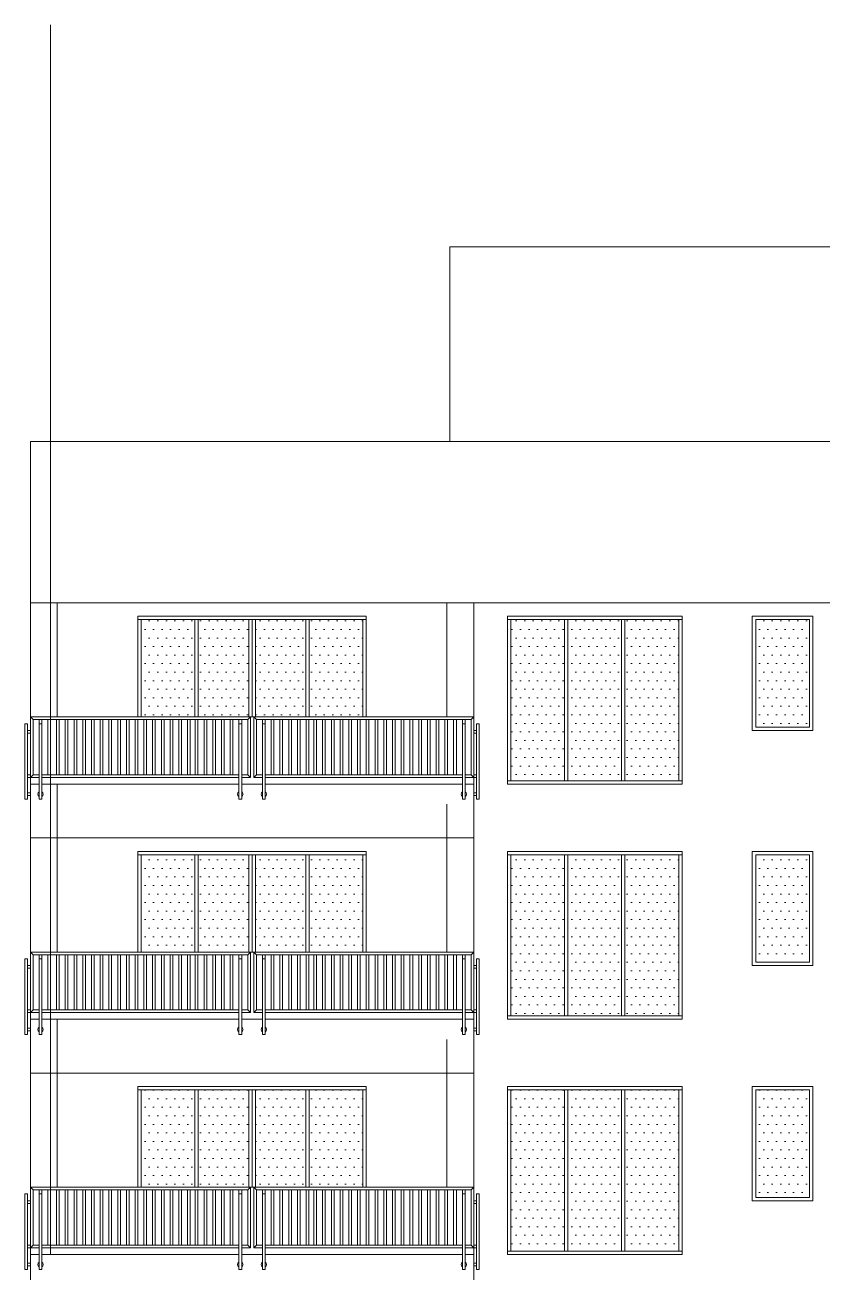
# Model space of a CAD drawing. Header units: millimetres. Extents: x 485872 to 486142, y -52344 to -52207.
# Drawn here: x 485881.38 to 485893.24, y -52306.64 to -52288.08 of the extents above; entities that cross this region are included whole.
import ezdxf

# ---------------------------------------------------------------- set-up
doc = ezdxf.new("R2010")
doc.units = ezdxf.units.MM
doc.header["$LTSCALE"] = 15
doc.linetypes.add('DASHDOTX2', pattern=[50.8, 25.4, -12.7, 0, -12.7])
doc.layers.add('G', color=8, linetype='Continuous')
pattern_1 = [(0, (485475.87971, -52297.83726), (0.0635, 0.127), [0, -0.127])]

# ---------------------------------------------------------------- blocks, each defined once
blk = doc.blocks.new('handrail')
at = {"linetype": 'Continuous', "lineweight": 13}
for points in [[(280895, -69140), (284170, -69140)], [(280895, -69140), (280895, -70140)], [(280895, -69140), (280935, -69180)], [(280935, -69180), (284130, -69180)], [(280935, -69180), (280935, -70000)], [(281025, -69180), (281025, -70140)], [(281065, -69180), (281065, -70140)], [(281155, -69180), (281155, -70000)], [(281195, -69180), (281195, -70000)], [(281285, -69180), (281285, -70000)], [(281325, -69180), (281325, -70000)], [(281415, -69180), (281415, -70000)], [(281455, -69180), (281455, -70000)], [(281545, -69180), (281545, -70000)], [(281585, -69180), (281585, -70000)], [(281675, -69180), (281675, -70000)], [(281715, -69180), (281715, -70000)], [(281805, -69180), (281805, -70000)], [(281845, -69180), (281845, -70000)], [(281935, -69180), (281935, -70000)], [(281975, -69180), (281975, -70000)], [(282065, -69180), (282065, -70000)], [(282105, -69180), (282105, -70000)], [(282195, -69180), (282195, -70000)], [(282235, -69180), (282235, -70000)], [(282325, -69180), (282325, -70000)], [(282365, -69180), (282365, -70000)], [(282455, -69180), (282455, -70000)], [(282495, -69180), (282495, -70000)], [(282585, -69180), (282585, -70000)], [(282625, -69180), (282625, -70000)], [(282715, -69180), (282715, -70000)], [(282755, -69180), (282755, -70000)], [(282845, -69180), (282845, -70000)], [(282885, -69180), (282885, -70000)], [(282975, -69180), (282975, -70000)], [(283015, -69180), (283015, -70000)], [(283105, -69180), (283105, -70000)], [(283145, -69180), (283145, -70000)], [(283235, -69180), (283235, -70000)], [(283275, -69180), (283275, -70000)], [(283350, -69180), (283350, -70000)], [(283390, -69180), (283390, -70000)], [(283480, -69180), (283480, -70000)], [(283520, -69180), (283520, -70000)], [(283610, -69180), (283610, -70000)], [(283650, -69180), (283650, -70000)], [(283740, -69180), (283740, -70000)], [(283780, -69180), (283780, -70000)], [(283870, -69180), (283870, -70000)], [(283910, -69180), (283910, -70000)], [(284000, -69180), (284000, -70140)], [(284040, -70040), (284170, -70040), (284170, -69140)], [(284040, -69180), (284040, -70140)], [(284130, -69180), (284170, -69140)], [(284130, -69180), (284130, -70000)], [(287495, -69140), (284220, -69140)], [(284260, -69180), (284220, -69140)], [(284350, -70040), (284220, -70040), (284220, -69140)], [(287455, -69180), (284260, -69180)], [(284260, -69180), (284260, -70000)], [(284350, -69180), (284350, -70140)], [(284390, -69180), (284390, -70140)], [(284480, -69180), (284480, -70000)], [(284520, -69180), (284520, -70000)], [(284610, -69180), (284610, -70000)], [(284650, -69180), (284650, -70000)], [(284740, -69180), (284740, -70000)], [(284780, -69180), (284780, -70000)], [(284870, -69180), (284870, -70000)], [(284910, -69180), (284910, -70000)], [(285000, -69180), (285000, -70000)], [(285040, -69180), (285040, -70000)], [(285115, -69180), (285115, -70000)], [(285155, -69180), (285155, -70000)], [(285245, -69180), (285245, -70000)], [(285285, -69180), (285285, -70000)], [(285375, -69180), (285375, -70000)], [(285415, -69180), (285415, -70000)], [(285505, -69180), (285505, -70000)], [(285545, -69180), (285545, -70000)], [(285635, -69180), (285635, -70000)], [(285675, -69180), (285675, -70000)], [(285765, -69180), (285765, -70000)], [(285805, -69180), (285805, -70000)], [(285895, -69180), (285895, -70000)], [(285935, -69180), (285935, -70000)], [(286025, -69180), (286025, -70000)], [(286065, -69180), (286065, -70000)], [(286155, -69180), (286155, -70000)], [(286195, -69180), (286195, -70000)], [(286285, -69180), (286285, -70000)], [(286325, -69180), (286325, -70000)], [(286415, -69180), (286415, -70000)], [(286455, -69180), (286455, -70000)], [(286545, -69180), (286545, -70000)], [(286585, -69180), (286585, -70000)], [(286675, -69180), (286675, -70000)], [(286715, -69180), (286715, -70000)], [(286805, -69180), (286805, -70000)], [(286845, -69180), (286845, -70000)], [(286935, -69180), (286935, -70000)], [(286975, -69180), (286975, -70000)], [(287065, -69180), (287065, -70000)], [(287105, -69180), (287105, -70000)], [(287195, -69180), (287195, -70000)], [(287235, -69180), (287235, -70000)], [(287325, -69180), (287325, -70140)], [(287365, -69180), (287365, -70140)], [(287495, -69140), (287455, -69180)], [(287455, -69180), (287455, -70000)], [(287495, -69140), (287495, -70140)], [(280815, -69240), (280855, -69240)], [(280855, -69340), (280895, -69340)], [(280855, -69380), (280895, -69380)], [(281025, -70365), (281025, -69240)], [(281025, -69240), (281065, -69240)], [(281065, -70365), (281065, -69240)], [(284000, -70365), (284000, -69240)], [(284040, -69240), (284000, -69240)], [(284040, -70365), (284040, -69240)], [(284350, -70365), (284350, -69240)], [(284350, -69240), (284390, -69240)], [(284390, -70365), (284390, -69240)], [(287325, -70365), (287325, -69240)], [(287365, -69240), (287325, -69240)], [(287365, -70365), (287365, -69240)], [(287535, -69340), (287495, -69340)], [(287535, -69380), (287495, -69380)], [(287575, -69240), (287535, -69240)], [(280895, -70000), (280855, -70000)], [(280895, -70040), (280855, -70040)], [(280895, -70040), (280935, -70000)], [(280895, -70040), (281025, -70040)], [(281025, -70140), (280895, -70140)], [(280935, -70000), (281025, -70000)], [(281065, -70000), (284000, -70000)], [(281065, -70040), (284000, -70040)], [(284000, -70140), (281065, -70140)], [(284040, -70000), (284130, -70000)], [(284350, -70140), (284040, -70140)], [(284170, -70040), (284130, -70000)], [(284220, -70040), (284260, -70000)], [(284350, -70000), (284260, -70000)], [(287325, -70000), (284390, -70000)], [(287325, -70040), (284390, -70040)], [(284390, -70140), (287325, -70140)], [(287455, -70000), (287365, -70000)], [(287495, -70040), (287365, -70040)], [(287365, -70140), (287495, -70140)], [(287495, -70040), (287455, -70000)], [(287495, -70000), (287535, -70000)], [(287495, -70040), (287535, -70040)], [(280895, -70270), (280855, -70270)], [(280895, -70310), (280855, -70310)], [(287495, -70270), (287535, -70270)], [(287495, -70310), (287535, -70310)], [(280815, -70365), (280855, -70365)], [(281025, -70365), (281065, -70365)], [(284040, -70365), (284000, -70365)], [(284350, -70365), (284390, -70365)], [(287365, -70365), (287325, -70365)], [(287575, -70365), (287535, -70365)]]:
    blk.add_lwpolyline(points, dxfattribs=at)
for points in [[(280815, -69240), (280855, -69240), (280855, -70365), (280815, -70365)], [(287575, -69240), (287535, -69240), (287535, -70365), (287575, -70365)]]:
    blk.add_lwpolyline(points, close=True, dxfattribs=at)
for centre, start, end in [((281045, -70290), 120, 240), ((281045, -70290), 300, 60), ((284020, -70290), 120, 240), ((284020, -70290), 300, 60), ((284370, -70290), 120, 240), ((284370, -70290), 300, 60), ((287345, -70290), 120, 240), ((287345, -70290), 300, 60)]:
    blk.add_arc(centre, 40, start, end, dxfattribs=at)

msp = doc.modelspace()

# ---------------------------------------------------------------- hatches: boundary and pattern name
at = {"linetype": 'Continuous', "lineweight": 13}
h = msp.add_hatch(dxfattribs=at)
h.set_pattern_fill('DOTS', color=153, scale=0.08)
h.set_pattern_definition(pattern_1)
h.paths.add_polyline_path([(485883.912, -52296.927), (485883.112, -52296.927), (485883.112, -52298.377), (485883.912, -52298.377)])
h.paths.add_polyline_path([(485884.712, -52296.927), (485883.962, -52296.927), (485883.962, -52298.377), (485884.712, -52298.377)])
h.paths.add_polyline_path([(485885.562, -52296.927), (485884.812, -52296.927), (485884.812, -52298.377), (485885.562, -52298.377)])
h.paths.add_polyline_path([(485886.412, -52296.927), (485885.612, -52296.927), (485885.612, -52298.377), (485886.412, -52298.377)])
h = msp.add_hatch(dxfattribs=at)
h.set_pattern_fill('DOTS', color=153, scale=0.08)
h.set_pattern_definition(pattern_1)
h.paths.add_polyline_path([(485889.412, -52296.927), (485888.612, -52296.927), (485888.612, -52299.327), (485889.412, -52299.327)])
h.paths.add_polyline_path([(485890.262, -52296.927), (485889.462, -52296.927), (485889.462, -52299.327), (485890.262, -52299.327)])
h.paths.add_polyline_path([(485891.112, -52296.927), (485890.312, -52296.927), (485890.312, -52299.327), (485891.112, -52299.327)])
h = msp.add_hatch(dxfattribs=at)
h.set_pattern_fill('DOTS', color=153, scale=0.08)
h.set_pattern_definition(pattern_1)
h.paths.add_polyline_path([(485893.057, -52298.527), (485893.057, -52296.927), (485892.257, -52296.927), (485892.257, -52298.527)])
h = msp.add_hatch(dxfattribs=at)
h.set_pattern_fill('DOTS', color=153, scale=0.08)
h.set_pattern_definition(pattern_1)
h.paths.add_polyline_path([(485883.912, -52300.427), (485883.112, -52300.427), (485883.112, -52301.877), (485883.912, -52301.877)])
h.paths.add_polyline_path([(485884.712, -52300.427), (485883.962, -52300.427), (485883.962, -52301.877), (485884.712, -52301.877)])
h.paths.add_polyline_path([(485885.562, -52300.427), (485884.812, -52300.427), (485884.812, -52301.877), (485885.562, -52301.877)])
h.paths.add_polyline_path([(485886.412, -52300.427), (485885.612, -52300.427), (485885.612, -52301.877), (485886.412, -52301.877)])
h = msp.add_hatch(dxfattribs=at)
h.set_pattern_fill('DOTS', color=153, scale=0.08)
h.set_pattern_definition(pattern_1)
h.paths.add_polyline_path([(485889.412, -52300.427), (485888.612, -52300.427), (485888.612, -52302.827), (485889.412, -52302.827)])
h.paths.add_polyline_path([(485890.262, -52300.427), (485889.462, -52300.427), (485889.462, -52302.827), (485890.262, -52302.827)])
h.paths.add_polyline_path([(485891.112, -52300.427), (485890.312, -52300.427), (485890.312, -52302.827), (485891.112, -52302.827)])
h = msp.add_hatch(dxfattribs=at)
h.set_pattern_fill('DOTS', color=153, scale=0.08)
h.set_pattern_definition(pattern_1)
h.paths.add_polyline_path([(485893.057, -52302.027), (485893.057, -52300.427), (485892.257, -52300.427), (485892.257, -52302.027)])
h = msp.add_hatch(dxfattribs=at)
h.set_pattern_fill('DOTS', color=153, scale=0.08)
h.set_pattern_definition(pattern_1)
h.paths.add_polyline_path([(485883.912, -52303.927), (485883.112, -52303.927), (485883.112, -52305.377), (485883.912, -52305.377)])
h.paths.add_polyline_path([(485884.712, -52303.927), (485883.962, -52303.927), (485883.962, -52305.377), (485884.712, -52305.377)])
h.paths.add_polyline_path([(485885.562, -52303.927), (485884.812, -52303.927), (485884.812, -52305.377), (485885.562, -52305.377)])
h.paths.add_polyline_path([(485886.412, -52303.927), (485885.612, -52303.927), (485885.612, -52305.377), (485886.412, -52305.377)])
h = msp.add_hatch(dxfattribs=at)
h.set_pattern_fill('DOTS', color=153, scale=0.08)
h.set_pattern_definition(pattern_1)
h.paths.add_polyline_path([(485889.412, -52303.927), (485888.612, -52303.927), (485888.612, -52306.327), (485889.412, -52306.327)])
h.paths.add_polyline_path([(485890.262, -52303.927), (485889.462, -52303.927), (485889.462, -52306.327), (485890.262, -52306.327)])
h.paths.add_polyline_path([(485891.112, -52303.927), (485890.312, -52303.927), (485890.312, -52306.327), (485891.112, -52306.327)])
h = msp.add_hatch(dxfattribs=at)
h.set_pattern_fill('DOTS', color=153, scale=0.08)
h.set_pattern_definition(pattern_1)
h.paths.add_polyline_path([(485893.057, -52305.527), (485893.057, -52303.927), (485892.257, -52303.927), (485892.257, -52305.527)])

# ---------------------------------------------------------------- linework, layer by layer
at = {"color": 6, "linetype": 'DASHDOTX2', "lineweight": 13}
for p, q in [((485881.762, -52288.077), (485881.762, -52295.877)), ((485881.762, -52295.877), (485881.762, -52306.377))]:
    msp.add_line(p, q, dxfattribs=at)
at = {"linetype": 'Continuous', "lineweight": 13}
for p, q in [((485881.462, -52295.877), (485881.462, -52294.277)), ((485881.462, -52294.277), (485913.062, -52294.277)), ((485881.462, -52299.377), (485881.462, -52296.077)), ((485881.862, -52298.377), (485881.862, -52296.677)), ((485887.662, -52298.377), (485887.662, -52296.677)), ((485888.062, -52329.877), (485888.062, -52296.677)), ((485888.562, -52299.377), (485888.562, -52296.877)), ((485891.162, -52296.927), (485888.562, -52296.927)), ((485888.612, -52296.927), (485888.612, -52299.327)), ((485889.412, -52299.327), (485889.412, -52296.927)), ((485889.462, -52299.327), (485889.462, -52296.927)), ((485890.262, -52299.327), (485890.262, -52296.927)), ((485890.312, -52299.327), (485890.312, -52296.927)), ((485891.112, -52299.327), (485891.112, -52296.927)), ((485881.462, -52302.877), (485881.462, -52299.377)), ((485881.862, -52301.877), (485881.862, -52299.377)), ((485888.562, -52299.327), (485891.162, -52299.327)), ((485891.162, -52299.377), (485888.562, -52299.377)), ((485887.662, -52301.877), (485887.662, -52299.677)), ((485888.562, -52302.877), (485888.562, -52300.377)), ((485891.162, -52300.427), (485888.562, -52300.427)), ((485888.612, -52300.427), (485888.612, -52302.827)), ((485889.412, -52302.827), (485889.412, -52300.427)), ((485889.462, -52302.827), (485889.462, -52300.427)), ((485890.262, -52302.827), (485890.262, -52300.427)), ((485890.312, -52302.827), (485890.312, -52300.427)), ((485891.112, -52302.827), (485891.112, -52300.427)), ((485881.462, -52306.377), (485881.462, -52302.877)), ((485881.862, -52305.377), (485881.862, -52302.877)), ((485888.562, -52302.827), (485891.162, -52302.827)), ((485891.162, -52302.877), (485888.562, -52302.877)), ((485887.662, -52305.377), (485887.662, -52303.177)), ((485888.562, -52306.377), (485888.562, -52303.877)), ((485891.162, -52303.927), (485888.562, -52303.927)), ((485888.612, -52303.927), (485888.612, -52306.327)), ((485889.412, -52306.327), (485889.412, -52303.927)), ((485889.462, -52306.327), (485889.462, -52303.927)), ((485890.262, -52306.327), (485890.262, -52303.927)), ((485890.312, -52306.327), (485890.312, -52303.927)), ((485891.112, -52306.327), (485891.112, -52303.927)), ((485888.562, -52306.327), (485891.162, -52306.327)), ((485881.462, -52309.877), (485881.462, -52306.507)), ((485891.162, -52306.377), (485888.562, -52306.377))]:
    msp.add_line(p, q, dxfattribs=at)
at = {"linetype": 'Continuous', "lineweight": 9}
for p, q in [((485883.112, -52296.927), (485883.112, -52298.377)), ((485883.912, -52296.927), (485883.912, -52298.377)), ((485883.962, -52296.927), (485883.962, -52298.377)), ((485884.712, -52296.927), (485884.712, -52298.377)), ((485884.762, -52296.927), (485884.762, -52298.377)), ((485884.812, -52296.927), (485884.812, -52298.377)), ((485885.562, -52296.927), (485885.562, -52298.377)), ((485885.612, -52296.927), (485885.612, -52298.377)), ((485886.412, -52296.927), (485886.412, -52298.377)), ((485886.462, -52296.877), (485886.462, -52298.377)), ((485886.462, -52300.377), (485886.462, -52301.877)), ((485883.112, -52300.427), (485883.112, -52301.877)), ((485883.912, -52300.427), (485883.912, -52301.877)), ((485883.962, -52300.427), (485883.962, -52301.877)), ((485884.712, -52300.427), (485884.712, -52301.877)), ((485884.762, -52300.427), (485884.762, -52301.877)), ((485884.812, -52300.427), (485884.812, -52301.877)), ((485885.562, -52300.427), (485885.562, -52301.877)), ((485885.612, -52300.427), (485885.612, -52301.877)), ((485886.412, -52300.427), (485886.412, -52301.877)), ((485883.112, -52303.927), (485883.112, -52305.377)), ((485883.912, -52303.927), (485883.912, -52305.377)), ((485883.962, -52303.927), (485883.962, -52305.377)), ((485884.712, -52303.927), (485884.712, -52305.377)), ((485884.762, -52303.927), (485884.762, -52305.377)), ((485884.812, -52303.927), (485884.812, -52305.377)), ((485885.562, -52303.927), (485885.562, -52305.377)), ((485885.612, -52303.927), (485885.612, -52305.377)), ((485886.412, -52303.927), (485886.412, -52305.377)), ((485886.462, -52303.877), (485886.462, -52305.377))]:
    msp.add_line(p, q, dxfattribs=at)
at = {"linetype": 'Continuous', "lineweight": 13}
for points in [[(485881.462, -52295.877), (485881.462, -52296.677), (485913.062, -52296.677), (485913.062, -52295.877)], [(485881.462, -52299.377), (485881.462, -52300.177), (485888.062, -52300.177), (485888.062, -52299.377)], [(485881.462, -52302.877), (485881.462, -52303.677), (485888.062, -52303.677), (485888.062, -52302.877)], [(485881.462, -52306.377), (485881.462, -52307.177), (485888.062, -52307.177), (485888.062, -52306.377)]]:
    msp.add_lwpolyline(points, dxfattribs=at)
at = {"linetype": 'Continuous', "lineweight": 9}
for points in [[(485881.462, -52296.077), (485881.462, -52295.877)], [(485883.062, -52296.927), (485886.462, -52296.927)], [(485883.062, -52300.427), (485886.462, -52300.427)], [(485883.062, -52303.927), (485886.462, -52303.927)]]:
    msp.add_lwpolyline(points, dxfattribs=at)
for points in [[(485883.062, -52298.377), (485886.462, -52298.377), (485886.462, -52296.877), (485883.062, -52296.877)], [(485883.062, -52301.877), (485886.462, -52301.877), (485886.462, -52300.377), (485883.062, -52300.377)], [(485883.062, -52305.377), (485886.462, -52305.377), (485886.462, -52303.877), (485883.062, -52303.877)]]:
    msp.add_lwpolyline(points, close=True, dxfattribs=at)
at = {"linetype": 'Continuous', "lineweight": 13}
for points in [[(485888.562, -52299.377), (485891.162, -52299.377), (485891.162, -52296.877), (485888.562, -52296.877)], [(485892.207, -52298.577), (485893.107, -52298.577), (485893.107, -52296.877), (485892.207, -52296.877)], [(485892.257, -52298.527), (485893.057, -52298.527), (485893.057, -52296.927), (485892.257, -52296.927)], [(485888.562, -52302.877), (485891.162, -52302.877), (485891.162, -52300.377), (485888.562, -52300.377)], [(485892.207, -52302.077), (485893.107, -52302.077), (485893.107, -52300.377), (485892.207, -52300.377)], [(485892.257, -52302.027), (485893.057, -52302.027), (485893.057, -52300.427), (485892.257, -52300.427)], [(485888.562, -52306.377), (485891.162, -52306.377), (485891.162, -52303.877), (485888.562, -52303.877)], [(485892.207, -52305.577), (485893.107, -52305.577), (485893.107, -52303.877), (485892.207, -52303.877)], [(485892.257, -52305.527), (485893.057, -52305.527), (485893.057, -52303.927), (485892.257, -52303.927)]]:
    msp.add_lwpolyline(points, close=True, dxfattribs=at)
at = {"layer": 'G', "lineweight": 0}
msp.add_lwpolyline([(485901.262, -52291.377), (485887.707, -52291.377), (485887.707, -52294.277), (485901.262, -52294.277)], close=True, dxfattribs=at)

# ---------------------------------------------------------------- block references
at = {"linetype": 'Continuous', "lineweight": 13, "xscale": 0.001, "yscale": 0.001, "zscale": 0.001}
for p in [(485600.567, -52229.237), (485600.567, -52232.737), (485600.567, -52236.237)]:
    msp.add_blockref('handrail', p, dxfattribs=at)

doc.saveas('drawing.dxf')
